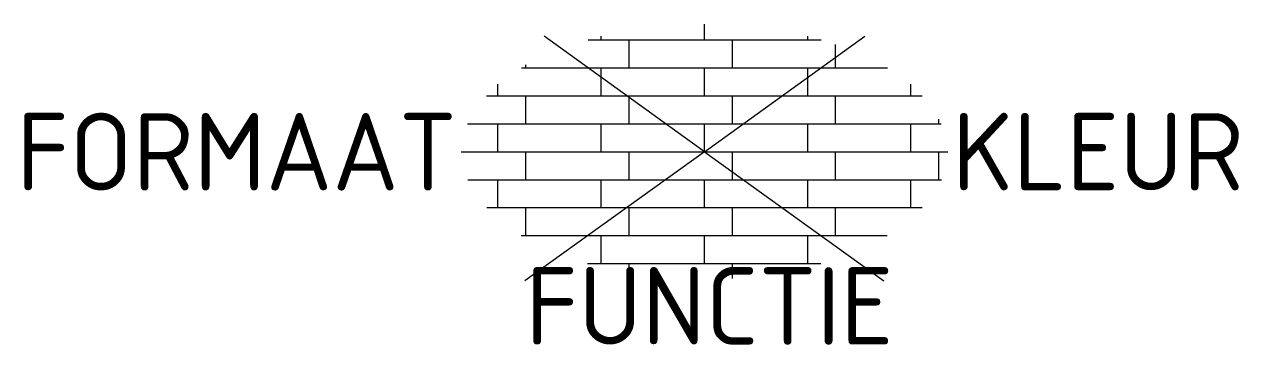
# Model space of a CAD drawing. Extents: x -15.8 to 12.4, y -4.5 to 3.
import ezdxf
from ezdxf.enums import TextEntityAlignment as Align

# ---------------------------------------------------------------- set-up
doc = ezdxf.new("R2010")
doc.units = 0
doc.styles.add('NLCS-ISO', font='NLCS-ISO.ttf')

msp = doc.modelspace()

# ---------------------------------------------------------------- linework, layer by layer
for p, q in [((0, 2.6), (0, 2.96)), ((-2.707, 2.6), (2.712, 2.6)), ((-2.4, 2.6), (-2.4, 2.687)), ((-1.75, 1.95), (-1.75, 2.6)), ((0.65, 1.95), (0.65, 2.6)), ((2.4, 2.6), (2.4, 2.685)), ((3.05, 1.95), (3.05, 2.489)), ((-4.15, 1.95), (-4.15, 2.02)), ((-4.254, 1.95), (4.258, 1.95)), ((-2.4, 1.3), (-2.4, 1.95)), ((0, 1.3), (0, 1.95)), ((2.4, 1.3), (2.4, 1.95)), ((-4.8, 1.3), (-4.8, 1.572)), ((4.8, 1.3), (4.8, 1.572)), ((-5.063, 1.3), (5.062, 1.3)), ((-4.15, 0.65), (-4.15, 1.3)), ((-1.75, 0.65), (-1.75, 1.3)), ((0.65, 0.65), (0.65, 1.3)), ((3.05, 0.65), (3.05, 1.3)), ((-5.509, 0.65), (5.506, 0.65)), ((-4.8, 0), (-4.8, 0.65)), ((-2.4, 0), (-2.4, 0.65)), ((0, 0), (0, 0.65)), ((2.4, 0), (2.4, 0.65)), ((4.8, 0), (4.8, 0.65)), ((5.45, 0.65), (5.45, 0.753)), ((-5.654, 0), (5.658, 0)), ((-4.15, -0.65), (-4.15, 0)), ((-1.75, -0.65), (-1.75, 0)), ((0.65, -0.65), (0.65, 0)), ((3.05, -0.65), (3.05, 0)), ((5.45, -0.65), (5.45, 0)), ((-5.503, -0.65), (5.512, -0.65)), ((-4.8, -1.3), (-4.8, -0.65)), ((-2.4, -1.3), (-2.4, -0.65)), ((0, -1.3), (0, -0.65)), ((2.4, -1.3), (2.4, -0.65)), ((4.8, -1.3), (4.8, -0.65)), ((-5.062, -1.3), (5.064, -1.3)), ((-4.15, -1.95), (-4.15, -1.3)), ((-1.75, -1.95), (-1.75, -1.3)), ((0.65, -1.95), (0.65, -1.3)), ((3.05, -1.95), (3.05, -1.3)), ((-4.263, -1.95), (4.25, -1.95)), ((-2.4, -2.6), (-2.4, -1.95)), ((0, -2.6), (0, -1.95)), ((2.4, -2.6), (2.4, -1.95)), ((-2.718, -2.6), (2.703, -2.6)), ((-1.75, -2.821), (-1.75, -2.6)), ((0.65, -2.945), (0.65, -2.6))]:
    msp.add_line(p, q)
at = {"ltscale": 0.1}
for q in [(-3.728, 2.684), (3.728, 2.684), (-4.172, -3.003), (4.172, -3.003)]:
    msp.add_line((0, 0), q, dxfattribs=at)

# ---------------------------------------------------------------- texts
at = {"style": 'NLCS-ISO'}
msp.add_attdef('FORMAAT', text='LG', height=1.8, dxfattribs=at).set_placement((-5.754, 0), align=Align.MIDDLE_RIGHT)
msp.add_attdef('KLEUR', text='G', height=1.8, dxfattribs=at).set_placement((5.758, 0), align=Align.MIDDLE_LEFT)
at = {"style": 'NLCS-ISO', "flags": 1}
msp.add_attdef('FUNCTIE', text='', height=1.8, dxfattribs=at).set_placement((0.116, -3.585), align=Align.MIDDLE_CENTER)

doc.saveas('drawing.dxf')
